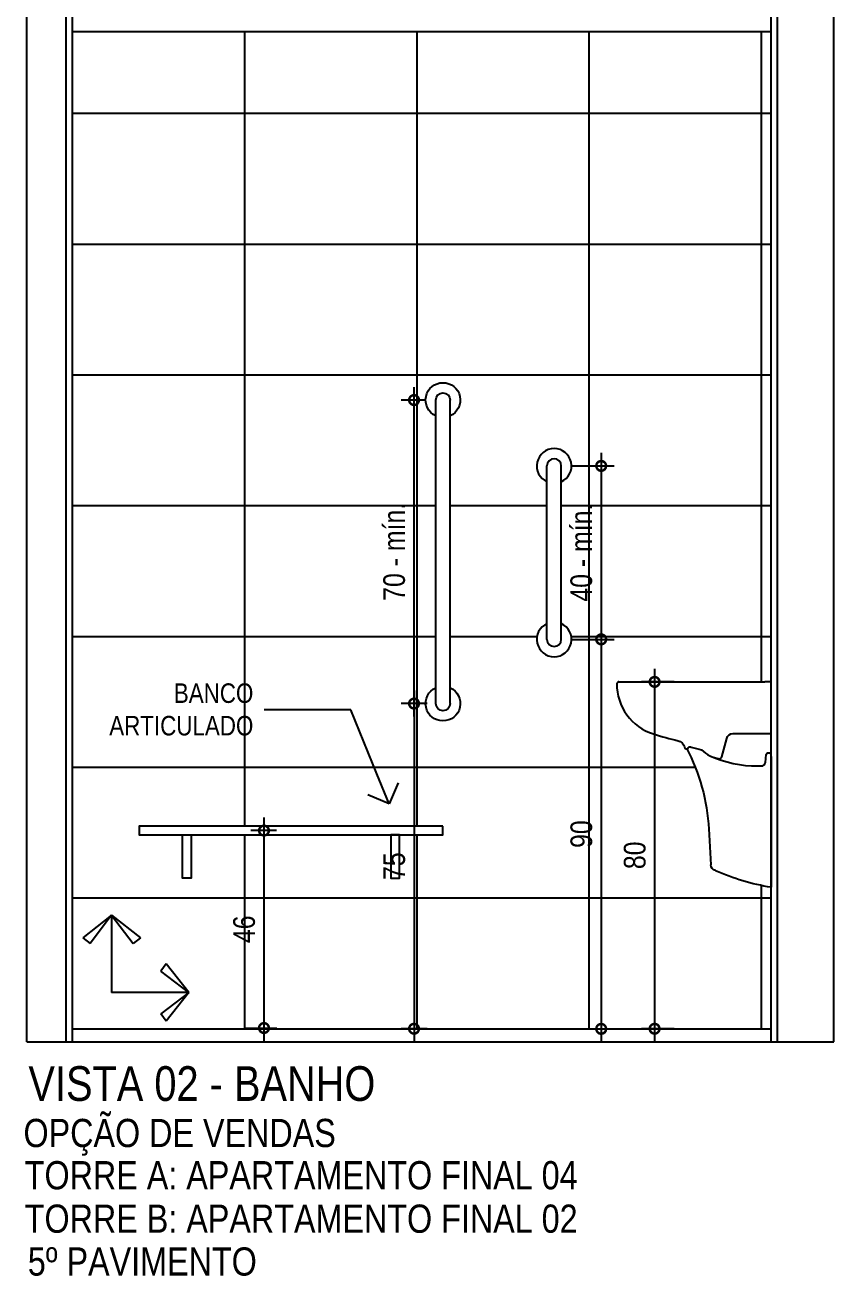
# Model space of a CAD drawing. Header units: metres. Extents: x 3 to 168, y -142 to 28.
# Drawn here: x 100.8 to 102.664, y -87.356 to -84.471 of the extents above; entities that cross this region are included whole.
import ezdxf
from ezdxf import colors
from ezdxf.entities.mleader import LeaderData, LeaderLine
from ezdxf.math import Vec2, Vec3

# ---------------------------------------------------------------- set-up
doc = ezdxf.new("R2010")
doc.units = ezdxf.units.M
for name, color, linetype in [('ARQ-ALV ACAB', 4, 'Continuous'), ('ARQ-ALV OSSO', 5, 'Continuous'), ('ARQ-AUX1', 1, 'Continuous'), ('ARQ-CERÂMICA', 7, 'Continuous'), ('ARQ-DIM', 2, 'Continuous'), ('ARQ-HID', 2, 'Continuous'), ('ARQ-SIM', 1, 'Continuous'), ('ARQ-TXT', 2, 'Continuous')]:
    doc.layers.add(name, color=color, linetype=linetype)
doc.styles.add('Adesa', font='ARIALN.TTF')
doc.dimstyles.new('ADESA 1-0025', dxfattribs={"dimtxt": 0.05, "dimasz": 0.045, "dimexe": 0.03, "dimexo": 0.04, "dimgap": 0.02, "dimtad": 1, "dimtoh": 1, "dimdec": 0, "dimlfac": 100, "dimzin": 4, "dimtxsty": 'Adesa', "dimblk": 'DOTSMALL', "dimcen": 1, "dimdle": 0.03, "dimclrd": 1, "dimclre": 1, "dimclrt": 256, "dimazin": 1, "dimtm": 1e-09, "dimtfac": 1, "dimtdec": 0, "dimtix": 1, "dimtmove": 2, "dimatfit": 0, "dimldrblk": 'DOTSMALL', "dimfxl": 0.8, "dimtvp": 2, "dimtolj": 1, "dimtzin": 0, "dimarcsym": 0})

# ---------------------------------------------------------------- blocks, each defined once
blk = doc.blocks.new('_DotSmall')
at = {"color": 0, "linetype": 'ByBlock', "const_width": 0.5}
blk.add_lwpolyline([(-0.0625, 0, 1), (0.0625, 0, 1)], format="xyb", close=True, dxfattribs=at)
blk = doc.blocks.new('*D342')
at = {"layer": 'ARQ-DIM', "color": 1, "lineweight": -2, "transparency": 16777216}
for p, q in [((101.6963, -86.0657), (101.6963, -85.3057)), ((101.723, -85.3357), (101.6663, -85.3357)), ((101.723, -86.0357), (101.6663, -86.0357))]:
    blk.add_line(p, q, dxfattribs=at)
at = {"layer": 'Defpoints', "color": 0, "transparency": 16777216}
for p in [(101.6963, -85.3357), (101.763, -85.3357), (101.763, -86.0357)]:
    blk.add_point(p, dxfattribs=at)
at = {"layer": 'ARQ-DIM', "color": 1, "lineweight": -2, "transparency": 16777216, "xscale": 0.045, "yscale": 0.045, "zscale": 0.045}
for p, rotation in [((101.6963, -85.3357), 90), ((101.6963, -86.0357), 270)]:
    blk.add_blockref('_DotSmall', p, dxfattribs=dict(at, rotation=rotation))
at = {"layer": 'ARQ-DIM', "transparency": 16777216, "insert": (101.6507, -85.6857), "char_height": 0.05, "attachment_point": 5, "rotation": 90, "style": 'Adesa'}
blk.add_mtext('\\A1;70 - mín.', dxfattribs=at)
blk = doc.blocks.new('barra2')
for p, q in [((-0.03, 0.0165), (0.67, 0.0165)), ((-0.03, -0.0165), (0.67, -0.0165))]:
    blk.add_line(p, q)
for centre, radius, start, end in [((-0.03, 0), 0.04, 24.362, 335.638), ((0.67, 0), 0.04, 204.362, 155.638), ((-0.03, 0), 0.0165, 90, 270), ((0.67, 0), 0.0165, 270, 90)]:
    blk.add_arc(centre, radius, start, end)
blk = doc.blocks.new('*D343')
at = {"layer": 'ARQ-DIM', "color": 1, "lineweight": -2, "transparency": 16777216}
for p, q in [((101.6963, -86.0057), (101.6963, -86.8157)), ((101.7267, -86.0357), (101.6663, -86.0357)), ((101.7267, -86.7857), (101.6663, -86.7857))]:
    blk.add_line(p, q, dxfattribs=at)
at = {"layer": 'Defpoints', "color": 0, "transparency": 16777216}
for p in [(101.7667, -86.0357), (101.6963, -86.7857), (101.7667, -86.7857)]:
    blk.add_point(p, dxfattribs=at)
at = {"layer": 'ARQ-DIM', "color": 1, "lineweight": -2, "transparency": 16777216, "xscale": 0.045, "yscale": 0.045, "zscale": 0.045}
for p, rotation in [((101.6963, -86.0357), 90), ((101.6963, -86.7857), 270)]:
    blk.add_blockref('_DotSmall', p, dxfattribs=dict(at, rotation=rotation))
at = {"layer": 'ARQ-DIM', "transparency": 16777216, "insert": (101.6508, -86.4107), "char_height": 0.05, "attachment_point": 5, "rotation": 90, "style": 'Adesa'}
blk.add_mtext('\\A1;75', dxfattribs=at)
blk = doc.blocks.new('*D344')
at = {"layer": 'ARQ-DIM', "color": 1, "lineweight": -2, "transparency": 16777216}
for p, q in [((101.3504, -86.2986), (101.3504, -86.814)), ((101.3793, -86.3286), (101.3204, -86.3286)), ((101.3055, -86.784), (101.3804, -86.784))]:
    blk.add_line(p, q, dxfattribs=at)
at = {"layer": 'Defpoints', "color": 0, "transparency": 16777216}
for p in [(101.4193, -86.3286), (101.2655, -86.784), (101.3504, -86.784)]:
    blk.add_point(p, dxfattribs=at)
at = {"layer": 'ARQ-DIM', "color": 1, "lineweight": -2, "transparency": 16777216, "xscale": 0.045, "yscale": 0.045, "zscale": 0.045}
for p, rotation in [((101.3504, -86.3286), 90), ((101.3504, -86.784), 270)]:
    blk.add_blockref('_DotSmall', p, dxfattribs=dict(at, rotation=rotation))
at = {"layer": 'ARQ-DIM', "transparency": 16777216, "insert": (101.3049, -86.5563), "char_height": 0.05, "attachment_point": 5, "rotation": 90, "style": 'Adesa'}
blk.add_mtext('\\A1;46', dxfattribs=at)
blk = doc.blocks.new('_Open90')
at = {"color": 0, "linetype": 'ByBlock', "lineweight": -2}
for p, q in [((-0.5, 0.5), (0, 0)), ((0, 0), (-1, 0)), ((0, 0), (-0.5, -0.5))]:
    blk.add_line(p, q, dxfattribs=at)
blk = doc.blocks.new('A$C5FB24879')
for p, q in [((0, 0.2579), (0, 0.4299)), ((0, 0.4299), (0.0144, 0.4299)), ((0, 0.2579), (0, -0.0437)), ((0.1435, 0.0907), (0.1391, 0.0084))]:
    blk.add_line(p, q)
blk.add_lwpolyline([(0.351, 0.4299, -0.439815), (0.3554, 0.426, -0.331931), (0.2709, 0.3099, -0.01466), (0.2144, 0.2942, 0.272731), (0.1998, 0.28, -0.743106), (0.1903, 0.2787, 0.372784), (0.1868, 0.2804, -0.001465), (0.1839, 0.2795, -0.012311), (0.1601, 0.2734, -0.169504), (0.1191, 0.2529, -0.348371), (0.1136, 0.257), (0.1022, 0.2997, 0.339603), (0.0877, 0.3108), (0, 0.3108)], format="xyb")
blk.add_lwpolyline([(0.3515, 0.4299), (0.0145, 0.4299)])
at = {"ltscale": 0.041515}
blk.add_lwpolyline([(0.1413, 0.2594, -0.10405), (0.0305, 0.236), (0.0222, 0.236, -0.385314), (0.0132, 0.2441), (0.0114, 0.2624, 0.385314), (0.0074, 0.266), (0.003, 0.266, 0.414214), (0, 0.263)], format="xyb", dxfattribs=at)
for centre, radius, start, end in [((0.5931, 0.0669), 0.4502, 152.1142, 176.9756), ((0.1241, 0.0092), 0.015, 285.4438, 356.9759), ((-0.0786, 0.4503), 0.5003, 279.0396, 294.3691)]:
    blk.add_arc(centre, radius, start, end)
blk = doc.blocks.new('*D345')
at = {"layer": 'ARQ-DIM', "color": 1, "lineweight": -2, "transparency": 16777216}
for p, q in [((102.2507, -85.9557), (102.2507, -86.8157)), ((102.2961, -85.9857), (102.2207, -85.9857)), ((102.2961, -86.7857), (102.2207, -86.7857))]:
    blk.add_line(p, q, dxfattribs=at)
at = {"layer": 'Defpoints', "color": 0, "transparency": 16777216}
for p in [(102.3361, -85.9857), (102.2507, -86.7857), (102.3361, -86.7857)]:
    blk.add_point(p, dxfattribs=at)
at = {"layer": 'ARQ-DIM', "color": 1, "lineweight": -2, "transparency": 16777216, "xscale": 0.045, "yscale": 0.045, "zscale": 0.045}
for p, rotation in [((102.2507, -85.9857), 90), ((102.2507, -86.7857), 270)]:
    blk.add_blockref('_DotSmall', p, dxfattribs=dict(at, rotation=rotation))
at = {"layer": 'ARQ-DIM', "transparency": 16777216, "insert": (102.2051, -86.3857), "char_height": 0.05, "attachment_point": 5, "rotation": 90, "style": 'Adesa'}
blk.add_mtext('\\A1;80', dxfattribs=at)
blk = doc.blocks.new('*U275')
for p, q in [((-0.03, 0.0165), (0.37, 0.0165)), ((-0.03, -0.0165), (0.37, -0.0165))]:
    blk.add_line(p, q)
for centre, radius, start, end in [((-0.03, 0), 0.04, 24.362, 335.638), ((0.37, 0), 0.04, 204.362, 155.638), ((-0.03, 0), 0.0165, 90, 270), ((0.37, 0), 0.0165, 270, 90)]:
    blk.add_arc(centre, radius, start, end)
blk = doc.blocks.new('*D346')
at = {"layer": 'ARQ-DIM', "color": 1, "lineweight": -2, "transparency": 16777216}
for p, q in [((102.1276, -85.8576), (102.1276, -86.816)), ((102.0592, -85.8876), (102.1576, -85.8876)), ((101.9079, -86.786), (102.1576, -86.786))]:
    blk.add_line(p, q, dxfattribs=at)
at = {"layer": 'Defpoints', "color": 0, "transparency": 16777216}
for p in [(102.0192, -85.8876, -0.0002), (101.8679, -86.786, -0.0001), (102.1276, -86.786)]:
    blk.add_point(p, dxfattribs=at)
at = {"layer": 'ARQ-DIM', "color": 1, "lineweight": -2, "transparency": 16777216, "xscale": 0.045, "yscale": 0.045, "zscale": 0.045}
for p, rotation in [((102.1276, -85.8876), 90), ((102.1276, -86.786), 270)]:
    blk.add_blockref('_DotSmall', p, dxfattribs=dict(at, rotation=rotation))
at = {"layer": 'ARQ-DIM', "transparency": 16777216, "insert": (102.0821, -86.3368), "char_height": 0.05, "attachment_point": 5, "rotation": 90, "style": 'Adesa'}
blk.add_mtext('\\A1;90', dxfattribs=at)
blk = doc.blocks.new('*D347')
at = {"layer": 'ARQ-DIM', "color": 1, "lineweight": -2, "transparency": 16777216}
for p, q in [((102.1276, -85.4576), (102.1276, -85.9176)), ((102.0592, -85.4876), (102.1576, -85.4876)), ((102.0627, -85.8876), (102.1576, -85.8876))]:
    blk.add_line(p, q, dxfattribs=at)
at = {"layer": 'Defpoints', "color": 0, "transparency": 16777216}
for p in [(102.0192, -85.4876, -0.0002), (102.0227, -85.8876, -0.0001), (102.1276, -85.8876)]:
    blk.add_point(p, dxfattribs=at)
at = {"layer": 'ARQ-DIM', "color": 1, "lineweight": -2, "transparency": 16777216, "xscale": 0.045, "yscale": 0.045, "zscale": 0.045}
for p, rotation in [((102.1276, -85.4876), 90), ((102.1276, -85.8876), 270)]:
    blk.add_blockref('_DotSmall', p, dxfattribs=dict(at, rotation=rotation))
at = {"layer": 'ARQ-DIM', "transparency": 16777216, "insert": (102.082, -85.6876), "char_height": 0.05, "attachment_point": 5, "rotation": 90, "style": 'Adesa'}
blk.add_mtext('\\A1;40 - mín.', dxfattribs=at)
blk = doc.blocks.new('Seta para pag.piso')
for p, q in [((0, 0.1126), (-0.0418, 0.0796)), ((0, 0.1126), (-0.0312, 0.0715)), ((0, 0.1126), (0, 0)), ((0, 0.1126), (0.0418, 0.0795)), ((0, 0.1126), (0.0312, 0.0715)), ((-0.0418, 0.0796), (-0.0312, 0.0715)), ((0.0418, 0.0795), (0.0312, 0.0715)), ((-0.1126, 0), (-0.0795, 0.0418)), ((-0.0795, 0.0418), (-0.0715, 0.0312)), ((-0.1126, 0), (-0.0715, 0.0312)), ((-0.1126, 0), (0, 0)), ((-0.1126, 0), (-0.0796, -0.0418)), ((-0.1126, 0), (-0.0715, -0.0312)), ((-0.0796, -0.0418), (-0.0715, -0.0312))]:
    blk.add_line(p, q)
blk = doc.blocks.new('AREAS MOLHADAS')
at = {"layer": 'ARQ-CERÂMICA'}
h = blk.add_hatch(dxfattribs=at)
h.set_pattern_fill('LINE', color=256, scale=0.095)
h.set_pattern_definition([(0, (100.90923, -86.78575), (0, 0.301625), [])])
h.paths.add_polyline_path([(102.5191, -84.4857), (100.9092, -84.4857), (100.9092, -86.7857), (102.5191, -86.7857), (102.5191, -86.4594, -0.066988), (102.3913, -86.421, -0.328544), (102.38, -86.4073), (102.3757, -86.325, 0.107828), (102.3249, -86.1399, -0.406522), (102.3193, -86.1357, 0.272731), (102.3048, -86.1215, -0.014652), (102.2483, -86.1058, -0.331998), (102.1637, -85.9897, -0.4005), (102.1676, -85.9857), (102.5046, -85.9857), (102.5191, -85.9857)])
h.paths.add_polyline_path([(101.7795, -85.3722), (101.7795, -85.9993, -4.632624), (101.7465, -85.9993), (101.7465, -85.3722, -4.632624)], flags=16)
h.paths.add_polyline_path([(102.0357, -85.524), (102.0357, -85.8511, -4.632624), (102.0027, -85.8511), (102.0027, -85.524, -4.632624)], flags=16)
h.paths.add_polyline_path([(101.763, -86.3186), (101.763, -86.3386), (101.663, -86.3386), (101.663, -86.4386), (101.643, -86.4386), (101.643, -86.3386), (101.183, -86.3386), (101.183, -86.4386), (101.163, -86.4386), (101.163, -86.3386), (101.063, -86.3386), (101.063, -86.3186)], flags=16)
h.paths.add_polyline_path([(101.7025, -85.8101), (101.7025, -85.5591), (101.5984, -85.5591), (101.5984, -85.8101)], flags=24)
h.paths.add_polyline_path([(101.7026, -86.4552), (101.7026, -86.3665), (101.5985, -86.3665), (101.5985, -86.4552)], flags=24)
h.paths.add_polyline_path([(101.3566, -86.5996), (101.3566, -86.5109), (101.2525, -86.5109), (101.2525, -86.5996)], flags=24)
h.paths.add_polyline_path([(100.9847, -86.1353), (101.3395, -86.1353), (101.3395, -85.9658), (100.9847, -85.9658)], flags=24)
h.paths.add_polyline_path([(102.2569, -86.4298), (102.2569, -86.3411), (102.1528, -86.3411), (102.1528, -86.4298)], flags=24)
h.paths.add_polyline_path([(102.1338, -86.3809), (102.1338, -86.2922), (102.0297, -86.2922), (102.0297, -86.3809)], flags=24)
h.paths.add_polyline_path([(102.1338, -85.811), (102.1338, -85.5599), (102.0297, -85.5599), (102.0297, -85.811)], flags=24)
h = blk.add_hatch(dxfattribs=at)
h.set_pattern_fill('LINE', color=256, scale=0.125, angle=90)
h.set_pattern_definition([(90, (100.90923, -86.78575), (-0.396875, 2e-17), [])])
h.paths.add_polyline_path([(102.5191, -84.4857), (100.9092, -84.4857), (100.9092, -86.7857), (102.5191, -86.7857), (102.5191, -86.4594, -0.066988), (102.3913, -86.421, -0.328544), (102.38, -86.4073), (102.3757, -86.325, 0.107828), (102.3249, -86.1399, -0.406522), (102.3193, -86.1357, 0.272731), (102.3048, -86.1215, -0.014652), (102.2483, -86.1058, -0.341165), (102.1638, -85.9857), (102.5046, -85.9857), (102.5191, -85.9857)])
h.paths.add_polyline_path([(101.7795, -85.3722), (101.7795, -85.9993, -4.632624), (101.7465, -85.9993), (101.7465, -85.3722, -4.632624)], flags=16)
h.paths.add_polyline_path([(102.0357, -85.524), (102.0357, -85.8511, -4.632624), (102.0027, -85.8511), (102.0027, -85.524, -4.632624)], flags=16)
h.paths.add_polyline_path([(101.763, -86.3186), (101.763, -86.3386), (101.663, -86.3386), (101.663, -86.4386), (101.643, -86.4386), (101.643, -86.3386), (101.183, -86.3386), (101.183, -86.4386), (101.163, -86.4386), (101.163, -86.3386), (101.063, -86.3386), (101.063, -86.3186)], flags=16)
h.paths.add_polyline_path([(101.7025, -85.8101), (101.7025, -85.5591), (101.5984, -85.5591), (101.5984, -85.8101)], flags=24)
h.paths.add_polyline_path([(101.7026, -86.4552), (101.7026, -86.3665), (101.5985, -86.3665), (101.5985, -86.4552)], flags=24)
h.paths.add_polyline_path([(101.3566, -86.5996), (101.3566, -86.5109), (101.2525, -86.5109), (101.2525, -86.5996)], flags=24)
h.paths.add_polyline_path([(100.9847, -86.1353), (101.3395, -86.1353), (101.3395, -85.9658), (100.9847, -85.9658)], flags=24)
h.paths.add_polyline_path([(102.2569, -86.4298), (102.2569, -86.3411), (102.1528, -86.3411), (102.1528, -86.4298)], flags=24)
h.paths.add_polyline_path([(102.1338, -86.3809), (102.1338, -86.2922), (102.0297, -86.2922), (102.0297, -86.3809)], flags=24)
h.paths.add_polyline_path([(102.1338, -85.811), (102.1338, -85.5599), (102.0297, -85.5599), (102.0297, -85.811)], flags=24)
at = {"layer": 'ARQ-ALV ACAB'}
for p, q in [((100.9092, -86.8157, 0), (100.9092, -82.2557, 0)), ((102.5191, -86.8157, 0), (102.5191, -82.2557, 0)), ((100.9092, -86.7857, 0), (102.5191, -86.7857, 0))]:
    blk.add_line(p, q, dxfattribs=at)
at = {"layer": 'ARQ-ALV OSSO'}
for p, q in [((100.8042, -86.8157, 0), (100.8042, -82.2557, 0)), ((100.8942, -86.8157, 0), (100.8942, -82.2557, 0)), ((102.5341, -86.8157, 0), (102.5341, -82.2557, 0)), ((102.664, -86.8157, 0), (102.664, -82.2557, 0)), ((100.8042, -86.8157, 0), (102.664, -86.8157, 0))]:
    blk.add_line(p, q, dxfattribs=at)
at = {"layer": 'ARQ-AUX1'}
blk.add_line((100.9092, -84.4857, 0), (102.5191, -84.4857, 0), dxfattribs=at)
at = {"layer": 'ARQ-HID', "elevation": 0}
for points in [[(101.763, -86.3186), (101.063, -86.3186), (101.063, -86.3386), (101.763, -86.3386)], [(101.163, -86.3386), (101.183, -86.3386), (101.183, -86.4386), (101.163, -86.4386)], [(101.663, -86.3386), (101.643, -86.3386), (101.643, -86.4386), (101.663, -86.4386)]]:
    blk.add_lwpolyline(points, close=True, dxfattribs=at)
at = {"layer": 'ARQ-CERÂMICA', "xscale": 1.58230973583663, "yscale": 1.58230973583663, "zscale": 1.58230973583663, "rotation": 270}
blk.add_blockref('Seta para pag.piso', (100.9994, -86.702), dxfattribs=at)
at = {"layer": 'ARQ-HID', "xscale": -1, "rotation": 270}
blk.add_blockref('barra2', (101.763, -86.0057, 0), dxfattribs=at)
at = {"layer": 'ARQ-HID', "rotation": 90.00000000000001}
blk.add_blockref('*U275', (102.0192, -85.8576, -0.0001), dxfattribs=at)
at = {"layer": 'ARQ-HID', "xscale": -1}
blk.add_blockref('A$C5FB24879', (102.5191, -86.4157, 0), dxfattribs=at)
at = {"layer": 'ARQ-TXT', "ltscale": 0.5, "style": 'Adesa'}
blk.add_text('VISTA 02 - BANHO', height=0.08, dxfattribs=at).set_placement((100.8076, -86.9521, 0))
at = {"layer": 'ARQ-TXT', "style": 'Adesa'}
for s, p in [('OPÇÃO DE VENDAS', (100.7962, -87.0586, 217.9394)), ('TORRE A: APARTAMENTO FINAL 04', (100.7991, -87.156, 435.8787)), ('TORRE B: APARTAMENTO FINAL 02 ', (100.7991, -87.2562, 435.8787)), ('5º PAVIMENTO', (100.8062, -87.355, 544.8484))]:
    blk.add_text(s, height=0.065, dxfattribs=at).set_placement(p)
at = {"layer": 'ARQ-DIM'}
for base, p1, p2, picture, middle in [((101.6963, -85.3357, 0), (101.763, -86.0357, 0), (101.763, -85.3357, 0), '*D342', (101.6507, -85.6857, 0)), ((102.1276, -85.8876, 0.0001), (102.0192, -85.4876, -0.0001), (102.0227, -85.8876, 0), '*D347', (102.082, -85.6876, 0.0001))]:
    dim = blk.add_linear_dim(base=base, p1=p1, p2=p2, angle=90, text='<> - mín.', dimstyle='ADESA 1-0025', dxfattribs=at)
    dim.commit()
    dim.dimension.update_dxf_attribs({"geometry": picture, "text_midpoint": middle})
for base, p1, p2, picture, middle in [((102.1276, -86.786, 0.0001), (102.0192, -85.8876, -0.0001), (101.8679, -86.786, 0), '*D346', (102.0821, -86.3368, 0.0001)), ((102.2507, -86.7857, 0), (102.3361, -85.9857, 0), (102.3361, -86.7857, 0), '*D345', (102.2051, -86.3857, 0)), ((101.6963, -86.7857, 0), (101.7667, -86.0357, 0), (101.7667, -86.7857, 0), '*D343', (101.6508, -86.4107, 0))]:
    dim = blk.add_linear_dim(base=base, p1=p1, p2=p2, angle=90, dimstyle='ADESA 1-0025', dxfattribs=at)
    dim.commit()
    dim.dimension.update_dxf_attribs({"geometry": picture, "text_midpoint": middle})
dim = blk.add_linear_dim(base=(101.3504, -86.784, 0), p1=(101.4193, -86.3286, 0), p2=(101.2655, -86.784, 0), angle=90, dimstyle='ADESA 1-0025', override={"dimtxsty": 'Adesa'}, dxfattribs=at)
dim.commit()
dim.dimension.update_dxf_attribs({"geometry": '*D344', "text_midpoint": (101.3049, -86.5563, 0)})
at = {"layer": 'ARQ-SIM'}
ml = blk.add_multileader_mtext('Standard', dxfattribs=at)
ml.set_content('BANCO ARTICULADO', color=2, style='Adesa')
ml.set_leader_properties(color=256)
ml.set_arrow_properties(name='OPEN90')
ml.build(insert=Vec2(0, 0))
ml.multileader.update_dxf_attribs({"text_left_attachment_type": 2, "text_right_attachment_type": 2, "dogleg_length": 0.2, "arrow_head_size": 0.075})
ctx = ml.context
ctx.base_point, ctx.char_height, ctx.arrow_head_size, ctx.landing_gap_size, ctx.plane_origin = Vec3(100.971, -86.0504, 0), 0.045, 0.075, 0.025, Vec3(101.6905, -86.0485, 0)
ctx.left_attachment, ctx.right_attachment, ctx.text_align_type = 2, 2, 2
notes = []
notes.append((ctx, [(0, (1, 1, 0), (101.551, -86.0504, 0), (-1, 0), 0.2, [(0, [(101.6389, -86.2672, 0)], 0, [])])]))
ctx.mtext.insert, ctx.mtext.width, ctx.mtext.alignment, ctx.mtext.flow_direction = Vec3(101.326, -85.9892, 0), 0.118262, 3, 5
for ctx, leaders in notes:
    for number, flags, end, landing, length, lines in leaders:
        leader = LeaderData()
        leader.index, (leader.has_last_leader_line, leader.has_dogleg_vector, leader.attachment_direction) = number, flags
        leader.last_leader_point, leader.dogleg_vector, leader.dogleg_length = Vec3(end), Vec3(landing), length
        for number, points, colour, breaks in lines:
            line = LeaderLine()
            line.index, line.vertices, line.color, line.breaks = number, Vec3.list(points), colors.encode_raw_color(colour), breaks
            leader.lines.append(line)
        ctx.leaders.append(leader)

msp = doc.modelspace()

# ---------------------------------------------------------------- block references
msp.add_blockref('AREAS MOLHADAS', (0, 0))

doc.saveas('drawing.dxf')
